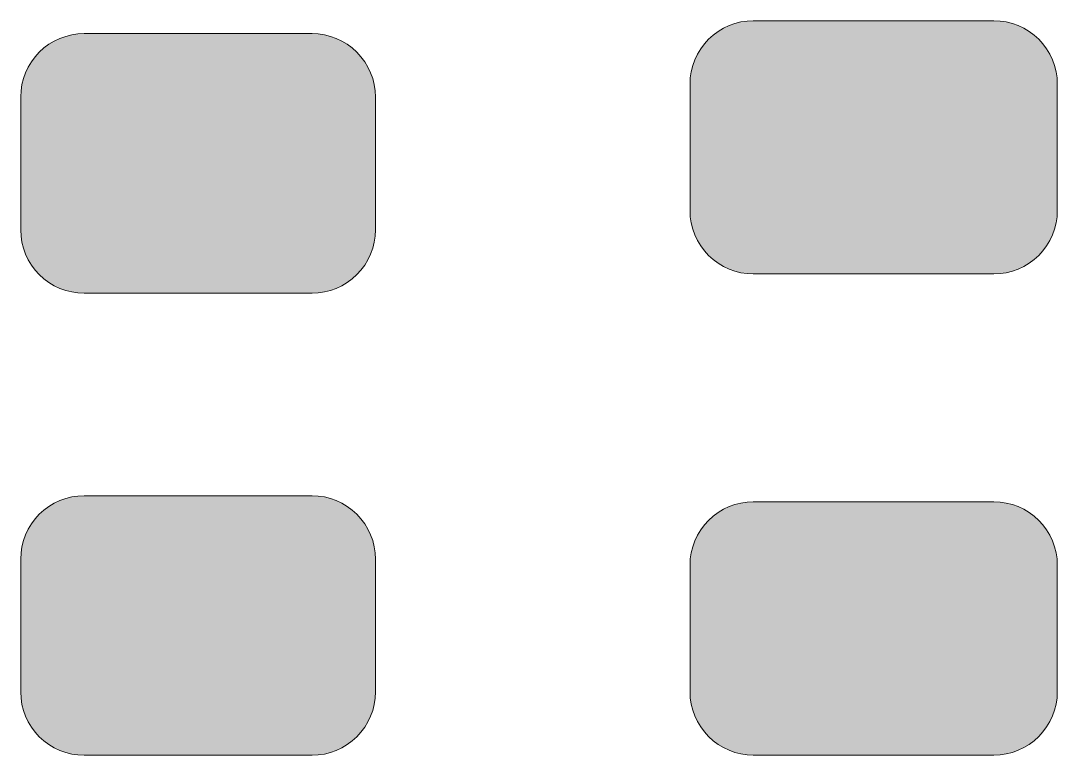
# Model space of a CAD drawing. Header units: millimetres. Extents: x -16.3 to 39.6, y -103.9 to -60.4.
# Drawn here: x -16.339 to -12.247, y -100.121 to -97.22 of the extents above; entities that cross this region are included whole.
import ezdxf

# ---------------------------------------------------------------- set-up
doc = ezdxf.new("R2010")
doc.units = ezdxf.units.MM
doc.header["$MEASUREMENT"] = 0
doc.layers.add('Camada 1', color=7, linetype='Continuous')

msp = doc.modelspace()

# ---------------------------------------------------------------- hatches: boundary and pattern name
at = {"layer": 'Camada 1', "true_color": 0x840000}
h = msp.add_hatch(color=16, dxfattribs=at)
edge = h.paths.add_edge_path()
edge.add_spline(control_points=[(-12.4722, -97.221), (-12.4722, -97.221), (-12.4481, -97.2245), (-12.4481, -97.2245), (-12.4481, -97.2245), (-12.4242, -97.2304), (-12.4242, -97.2304), (-12.4242, -97.2304), (-12.4011, -97.2388), (-12.4011, -97.2388), (-12.4011, -97.2388), (-12.379, -97.2492), (-12.379, -97.2492), (-12.379, -97.2492), (-12.3579, -97.2619), (-12.3579, -97.2619), (-12.3579, -97.2619), (-12.3383, -97.2763), (-12.3383, -97.2763), (-12.3383, -97.2763), (-12.32, -97.2929), (-12.32, -97.2929), (-12.32, -97.2929), (-12.3035, -97.3111), (-12.3035, -97.3111), (-12.3035, -97.3111), (-12.289, -97.3307), (-12.289, -97.3307), (-12.289, -97.3307), (-12.2763, -97.3518), (-12.2763, -97.3518), (-12.2763, -97.3518), (-12.2659, -97.3739), (-12.2659, -97.3739), (-12.2659, -97.3739), (-12.2576, -97.397), (-12.2576, -97.397), (-12.2576, -97.397), (-12.2517, -97.4209), (-12.2517, -97.4209), (-12.2517, -97.4209), (-12.2479, -97.4453), (-12.2479, -97.4453), (-12.2479, -97.4453), (-12.2469, -97.4696), (-12.2469, -97.4696), (-12.2469, -97.4696), (-12.2469, -97.9698), (-12.2469, -97.9698), (-12.2469, -97.9698), (-12.2479, -97.9942), (-12.2479, -97.9942), (-12.2479, -97.9942), (-12.2517, -98.0185), (-12.2517, -98.0185), (-12.2517, -98.0185), (-12.2576, -98.0422), (-12.2576, -98.0422), (-12.2576, -98.0422), (-12.2659, -98.0653), (-12.2659, -98.0653), (-12.2659, -98.0653), (-12.2763, -98.0876), (-12.2763, -98.0876), (-12.2763, -98.0876), (-12.289, -98.1085), (-12.289, -98.1085), (-12.289, -98.1085), (-12.3035, -98.1283), (-12.3035, -98.1283), (-12.3035, -98.1283), (-12.32, -98.1466), (-12.32, -98.1466), (-12.32, -98.1466), (-12.3383, -98.1628), (-12.3383, -98.1628), (-12.3383, -98.1628), (-12.3579, -98.1775), (-12.3579, -98.1775), (-12.3579, -98.1775), (-12.379, -98.1902), (-12.379, -98.1902), (-12.379, -98.1902), (-12.4011, -98.2007), (-12.4011, -98.2007), (-12.4011, -98.2007), (-12.4242, -98.2088), (-12.4242, -98.2088), (-12.4242, -98.2088), (-12.4481, -98.2149), (-12.4481, -98.2149), (-12.4481, -98.2149), (-12.4722, -98.2184), (-12.4722, -98.2184), (-12.4722, -98.2184), (-12.4968, -98.2197), (-12.4968, -98.2197), (-12.4968, -98.2197), (-13.4468, -98.2197), (-13.4468, -98.2197), (-13.4468, -98.2197), (-13.4714, -98.2184), (-13.4714, -98.2184), (-13.4714, -98.2184), (-13.4955, -98.2149), (-13.4955, -98.2149), (-13.4955, -98.2149), (-13.5194, -98.2088), (-13.5194, -98.2088), (-13.5194, -98.2088), (-13.5425, -98.2007), (-13.5425, -98.2007), (-13.5425, -98.2007), (-13.5646, -98.1902), (-13.5646, -98.1902), (-13.5646, -98.1902), (-13.5857, -98.1775), (-13.5857, -98.1775), (-13.5857, -98.1775), (-13.6053, -98.1628), (-13.6053, -98.1628), (-13.6053, -98.1628), (-13.6236, -98.1466), (-13.6236, -98.1466), (-13.6236, -98.1466), (-13.6401, -98.1283), (-13.6401, -98.1283), (-13.6401, -98.1283), (-13.6546, -98.1085), (-13.6546, -98.1085), (-13.6546, -98.1085), (-13.6673, -98.0876), (-13.6673, -98.0876), (-13.6673, -98.0876), (-13.6777, -98.0653), (-13.6777, -98.0653), (-13.6777, -98.0653), (-13.686, -98.0422), (-13.686, -98.0422), (-13.686, -98.0422), (-13.6919, -98.0185), (-13.6919, -98.0185), (-13.6919, -98.0185), (-13.6957, -97.9942), (-13.6957, -97.9942), (-13.6957, -97.9942), (-13.6967, -97.9698), (-13.6967, -97.9698), (-13.6967, -97.9698), (-13.6967, -97.4696), (-13.6967, -97.4696), (-13.6967, -97.4696), (-13.6957, -97.4453), (-13.6957, -97.4453), (-13.6957, -97.4453), (-13.6919, -97.4209), (-13.6919, -97.4209), (-13.6919, -97.4209), (-13.686, -97.397), (-13.686, -97.397), (-13.686, -97.397), (-13.6777, -97.3739), (-13.6777, -97.3739), (-13.6777, -97.3739), (-13.6673, -97.3518), (-13.6673, -97.3518), (-13.6673, -97.3518), (-13.6546, -97.3307), (-13.6546, -97.3307), (-13.6546, -97.3307), (-13.6401, -97.3111), (-13.6401, -97.3111), (-13.6401, -97.3111), (-13.6236, -97.2929), (-13.6236, -97.2929), (-13.6236, -97.2929), (-13.6053, -97.2763), (-13.6053, -97.2763), (-13.6053, -97.2763), (-13.5857, -97.2619), (-13.5857, -97.2619), (-13.5857, -97.2619), (-13.5646, -97.2492), (-13.5646, -97.2492), (-13.5646, -97.2492), (-13.5425, -97.2388), (-13.5425, -97.2388), (-13.5425, -97.2388), (-13.5194, -97.2304), (-13.5194, -97.2304), (-13.5194, -97.2304), (-13.4955, -97.2245), (-13.4955, -97.2245), (-13.4955, -97.2245), (-13.4714, -97.221), (-13.4714, -97.221), (-13.4714, -97.221), (-13.4468, -97.2197), (-13.4468, -97.2197), (-13.4468, -97.2197), (-12.4968, -97.2197), (-12.4968, -97.2197), (-12.4968, -97.2197), (-12.4722, -97.221), (-12.4722, -97.221)], knot_values=[0, 0, 0, 0, 0.014706, 0.014706, 0.014706, 0.029412, 0.029412, 0.029412, 0.044118, 0.044118, 0.044118, 0.058824, 0.058824, 0.058824, 0.073529, 0.073529, 0.073529, 0.088235, 0.088235, 0.088235, 0.102941, 0.102941, 0.102941, 0.117647, 0.117647, 0.117647, 0.132353, 0.132353, 0.132353, 0.147059, 0.147059, 0.147059, 0.161765, 0.161765, 0.161765, 0.176471, 0.176471, 0.176471, 0.191176, 0.191176, 0.191176, 0.205882, 0.205882, 0.205882, 0.220588, 0.220588, 0.220588, 0.235294, 0.235294, 0.235294, 0.25, 0.25, 0.25, 0.264706, 0.264706, 0.264706, 0.279412, 0.279412, 0.279412, 0.294118, 0.294118, 0.294118, 0.308824, 0.308824, 0.308824, 0.323529, 0.323529, 0.323529, 0.338235, 0.338235, 0.338235, 0.352941, 0.352941, 0.352941, 0.367647, 0.367647, 0.367647, 0.382353, 0.382353, 0.382353, 0.397059, 0.397059, 0.397059, 0.411765, 0.411765, 0.411765, 0.426471, 0.426471, 0.426471, 0.441176, 0.441176, 0.441176, 0.455882, 0.455882, 0.455882, 0.470588, 0.470588, 0.470588, 0.485294, 0.485294, 0.485294, 0.5, 0.5, 0.5, 0.514706, 0.514706, 0.514706, 0.529412, 0.529412, 0.529412, 0.544118, 0.544118, 0.544118, 0.558824, 0.558824, 0.558824, 0.573529, 0.573529, 0.573529, 0.588235, 0.588235, 0.588235, 0.602941, 0.602941, 0.602941, 0.617647, 0.617647, 0.617647, 0.632353, 0.632353, 0.632353, 0.647059, 0.647059, 0.647059, 0.661765, 0.661765, 0.661765, 0.676471, 0.676471, 0.676471, 0.691176, 0.691176, 0.691176, 0.705882, 0.705882, 0.705882, 0.720588, 0.720588, 0.720588, 0.735294, 0.735294, 0.735294, 0.75, 0.75, 0.75, 0.764706, 0.764706, 0.764706, 0.779412, 0.779412, 0.779412, 0.794118, 0.794118, 0.794118, 0.808824, 0.808824, 0.808824, 0.823529, 0.823529, 0.823529, 0.838235, 0.838235, 0.838235, 0.852941, 0.852941, 0.852941, 0.867647, 0.867647, 0.867647, 0.882353, 0.882353, 0.882353, 0.897059, 0.897059, 0.897059, 0.911765, 0.911765, 0.911765, 0.926471, 0.926471, 0.926471, 0.941176, 0.941176, 0.941176, 0.955882, 0.955882, 0.955882, 0.970588, 0.970588, 0.970588, 0.985294, 0.985294, 0.985294, 1, 1, 1, 1], degree=3, periodic=1)
h = msp.add_hatch(color=16, dxfattribs=at)
edge = h.paths.add_edge_path()
edge.add_spline(control_points=[(-15.1643, -97.272), (-15.1643, -97.272), (-15.1399, -97.2756), (-15.1399, -97.2756), (-15.1399, -97.2756), (-15.1163, -97.2814), (-15.1163, -97.2814), (-15.1163, -97.2814), (-15.0932, -97.2898), (-15.0932, -97.2898), (-15.0932, -97.2898), (-15.0709, -97.3002), (-15.0709, -97.3002), (-15.0709, -97.3002), (-15.05, -97.3129), (-15.05, -97.3129), (-15.05, -97.3129), (-15.0302, -97.3274), (-15.0302, -97.3274), (-15.0302, -97.3274), (-15.0119, -97.3439), (-15.0119, -97.3439), (-15.0119, -97.3439), (-14.9957, -97.3622), (-14.9957, -97.3622), (-14.9957, -97.3622), (-14.9809, -97.3818), (-14.9809, -97.3818), (-14.9809, -97.3818), (-14.9682, -97.4028), (-14.9682, -97.4028), (-14.9682, -97.4028), (-14.9578, -97.4249), (-14.9578, -97.4249), (-14.9578, -97.4249), (-14.9494, -97.4481), (-14.9494, -97.4481), (-14.9494, -97.4481), (-14.9436, -97.4719), (-14.9436, -97.4719), (-14.9436, -97.4719), (-14.94, -97.4963), (-14.94, -97.4963), (-14.94, -97.4963), (-14.9388, -97.5207), (-14.9388, -97.5207), (-14.9388, -97.5207), (-14.9388, -98.0457), (-14.9388, -98.0457), (-14.9388, -98.0457), (-14.94, -98.0701), (-14.94, -98.0701), (-14.94, -98.0701), (-14.9436, -98.0945), (-14.9436, -98.0945), (-14.9436, -98.0945), (-14.9494, -98.1184), (-14.9494, -98.1184), (-14.9494, -98.1184), (-14.9578, -98.1415), (-14.9578, -98.1415), (-14.9578, -98.1415), (-14.9682, -98.1636), (-14.9682, -98.1636), (-14.9682, -98.1636), (-14.9809, -98.1847), (-14.9809, -98.1847), (-14.9809, -98.1847), (-14.9957, -98.2042), (-14.9957, -98.2042), (-14.9957, -98.2042), (-15.0119, -98.2225), (-15.0119, -98.2225), (-15.0119, -98.2225), (-15.0302, -98.239), (-15.0302, -98.239), (-15.0302, -98.239), (-15.05, -98.2535), (-15.05, -98.2535), (-15.05, -98.2535), (-15.0709, -98.2662), (-15.0709, -98.2662), (-15.0709, -98.2662), (-15.0932, -98.2766), (-15.0932, -98.2766), (-15.0932, -98.2766), (-15.1163, -98.285), (-15.1163, -98.285), (-15.1163, -98.285), (-15.1399, -98.2908), (-15.1399, -98.2908), (-15.1399, -98.2908), (-15.1643, -98.2944), (-15.1643, -98.2944), (-15.1643, -98.2944), (-15.1887, -98.2957), (-15.1887, -98.2957), (-15.1887, -98.2957), (-16.0889, -98.2957), (-16.0889, -98.2957), (-16.0889, -98.2957), (-16.1133, -98.2944), (-16.1133, -98.2944), (-16.1133, -98.2944), (-16.1377, -98.2908), (-16.1377, -98.2908), (-16.1377, -98.2908), (-16.1613, -98.285), (-16.1613, -98.285), (-16.1613, -98.285), (-16.1844, -98.2766), (-16.1844, -98.2766), (-16.1844, -98.2766), (-16.2067, -98.2662), (-16.2067, -98.2662), (-16.2067, -98.2662), (-16.2276, -98.2535), (-16.2276, -98.2535), (-16.2276, -98.2535), (-16.2474, -98.239), (-16.2474, -98.239), (-16.2474, -98.239), (-16.2657, -98.2225), (-16.2657, -98.2225), (-16.2657, -98.2225), (-16.2819, -98.2042), (-16.2819, -98.2042), (-16.2819, -98.2042), (-16.2967, -98.1847), (-16.2967, -98.1847), (-16.2967, -98.1847), (-16.3094, -98.1636), (-16.3094, -98.1636), (-16.3094, -98.1636), (-16.3198, -98.1415), (-16.3198, -98.1415), (-16.3198, -98.1415), (-16.3282, -98.1184), (-16.3282, -98.1184), (-16.3282, -98.1184), (-16.334, -98.0945), (-16.334, -98.0945), (-16.334, -98.0945), (-16.3376, -98.0701), (-16.3376, -98.0701), (-16.3376, -98.0701), (-16.3388, -98.0457), (-16.3388, -98.0457), (-16.3388, -98.0457), (-16.3388, -97.5207), (-16.3388, -97.5207), (-16.3388, -97.5207), (-16.3376, -97.4963), (-16.3376, -97.4963), (-16.3376, -97.4963), (-16.334, -97.4719), (-16.334, -97.4719), (-16.334, -97.4719), (-16.3282, -97.4481), (-16.3282, -97.4481), (-16.3282, -97.4481), (-16.3198, -97.4249), (-16.3198, -97.4249), (-16.3198, -97.4249), (-16.3094, -97.4028), (-16.3094, -97.4028), (-16.3094, -97.4028), (-16.2967, -97.3818), (-16.2967, -97.3818), (-16.2967, -97.3818), (-16.2819, -97.3622), (-16.2819, -97.3622), (-16.2819, -97.3622), (-16.2657, -97.3439), (-16.2657, -97.3439), (-16.2657, -97.3439), (-16.2474, -97.3274), (-16.2474, -97.3274), (-16.2474, -97.3274), (-16.2276, -97.3129), (-16.2276, -97.3129), (-16.2276, -97.3129), (-16.2067, -97.3002), (-16.2067, -97.3002), (-16.2067, -97.3002), (-16.1844, -97.2898), (-16.1844, -97.2898), (-16.1844, -97.2898), (-16.1613, -97.2814), (-16.1613, -97.2814), (-16.1613, -97.2814), (-16.1377, -97.2756), (-16.1377, -97.2756), (-16.1377, -97.2756), (-16.1133, -97.272), (-16.1133, -97.272), (-16.1133, -97.272), (-16.0889, -97.2708), (-16.0889, -97.2708), (-16.0889, -97.2708), (-15.1887, -97.2708), (-15.1887, -97.2708), (-15.1887, -97.2708), (-15.1643, -97.272), (-15.1643, -97.272)], knot_values=[0, 0, 0, 0, 0.014706, 0.014706, 0.014706, 0.029412, 0.029412, 0.029412, 0.044118, 0.044118, 0.044118, 0.058824, 0.058824, 0.058824, 0.073529, 0.073529, 0.073529, 0.088235, 0.088235, 0.088235, 0.102941, 0.102941, 0.102941, 0.117647, 0.117647, 0.117647, 0.132353, 0.132353, 0.132353, 0.147059, 0.147059, 0.147059, 0.161765, 0.161765, 0.161765, 0.176471, 0.176471, 0.176471, 0.191176, 0.191176, 0.191176, 0.205882, 0.205882, 0.205882, 0.220588, 0.220588, 0.220588, 0.235294, 0.235294, 0.235294, 0.25, 0.25, 0.25, 0.264706, 0.264706, 0.264706, 0.279412, 0.279412, 0.279412, 0.294118, 0.294118, 0.294118, 0.308824, 0.308824, 0.308824, 0.323529, 0.323529, 0.323529, 0.338235, 0.338235, 0.338235, 0.352941, 0.352941, 0.352941, 0.367647, 0.367647, 0.367647, 0.382353, 0.382353, 0.382353, 0.397059, 0.397059, 0.397059, 0.411765, 0.411765, 0.411765, 0.426471, 0.426471, 0.426471, 0.441176, 0.441176, 0.441176, 0.455882, 0.455882, 0.455882, 0.470588, 0.470588, 0.470588, 0.485294, 0.485294, 0.485294, 0.5, 0.5, 0.5, 0.514706, 0.514706, 0.514706, 0.529412, 0.529412, 0.529412, 0.544118, 0.544118, 0.544118, 0.558824, 0.558824, 0.558824, 0.573529, 0.573529, 0.573529, 0.588235, 0.588235, 0.588235, 0.602941, 0.602941, 0.602941, 0.617647, 0.617647, 0.617647, 0.632353, 0.632353, 0.632353, 0.647059, 0.647059, 0.647059, 0.661765, 0.661765, 0.661765, 0.676471, 0.676471, 0.676471, 0.691176, 0.691176, 0.691176, 0.705882, 0.705882, 0.705882, 0.720588, 0.720588, 0.720588, 0.735294, 0.735294, 0.735294, 0.75, 0.75, 0.75, 0.764706, 0.764706, 0.764706, 0.779412, 0.779412, 0.779412, 0.794118, 0.794118, 0.794118, 0.808824, 0.808824, 0.808824, 0.823529, 0.823529, 0.823529, 0.838235, 0.838235, 0.838235, 0.852941, 0.852941, 0.852941, 0.867647, 0.867647, 0.867647, 0.882353, 0.882353, 0.882353, 0.897059, 0.897059, 0.897059, 0.911765, 0.911765, 0.911765, 0.926471, 0.926471, 0.926471, 0.941176, 0.941176, 0.941176, 0.955882, 0.955882, 0.955882, 0.970588, 0.970588, 0.970588, 0.985294, 0.985294, 0.985294, 1, 1, 1, 1], degree=3, periodic=1)
h = msp.add_hatch(color=16, dxfattribs=at)
edge = h.paths.add_edge_path()
edge.add_spline(control_points=[(-15.1643, -99.0969), (-15.1643, -99.0969), (-15.1399, -99.1005), (-15.1399, -99.1005), (-15.1399, -99.1005), (-15.1163, -99.1063), (-15.1163, -99.1063), (-15.1163, -99.1063), (-15.0932, -99.1147), (-15.0932, -99.1147), (-15.0932, -99.1147), (-15.0709, -99.1251), (-15.0709, -99.1251), (-15.0709, -99.1251), (-15.05, -99.1378), (-15.05, -99.1378), (-15.05, -99.1378), (-15.0302, -99.1523), (-15.0302, -99.1523), (-15.0302, -99.1523), (-15.0119, -99.1688), (-15.0119, -99.1688), (-15.0119, -99.1688), (-14.9957, -99.1871), (-14.9957, -99.1871), (-14.9957, -99.1871), (-14.9809, -99.2066), (-14.9809, -99.2066), (-14.9809, -99.2066), (-14.9682, -99.2277), (-14.9682, -99.2277), (-14.9682, -99.2277), (-14.9578, -99.2498), (-14.9578, -99.2498), (-14.9578, -99.2498), (-14.9494, -99.2729), (-14.9494, -99.2729), (-14.9494, -99.2729), (-14.9436, -99.2968), (-14.9436, -99.2968), (-14.9436, -99.2968), (-14.94, -99.3212), (-14.94, -99.3212), (-14.94, -99.3212), (-14.9388, -99.3456), (-14.9388, -99.3456), (-14.9388, -99.3456), (-14.9388, -99.8706), (-14.9388, -99.8706), (-14.9388, -99.8706), (-14.94, -99.895), (-14.94, -99.895), (-14.94, -99.895), (-14.9436, -99.9194), (-14.9436, -99.9194), (-14.9436, -99.9194), (-14.9494, -99.9432), (-14.9494, -99.9432), (-14.9494, -99.9432), (-14.9578, -99.9664), (-14.9578, -99.9664), (-14.9578, -99.9664), (-14.9682, -99.9885), (-14.9682, -99.9885), (-14.9682, -99.9885), (-14.9809, -100.0095), (-14.9809, -100.0095), (-14.9809, -100.0095), (-14.9957, -100.0291), (-14.9957, -100.0291), (-14.9957, -100.0291), (-15.0119, -100.0474), (-15.0119, -100.0474), (-15.0119, -100.0474), (-15.0302, -100.0639), (-15.0302, -100.0639), (-15.0302, -100.0639), (-15.05, -100.0784), (-15.05, -100.0784), (-15.05, -100.0784), (-15.0709, -100.0911), (-15.0709, -100.0911), (-15.0709, -100.0911), (-15.0932, -100.1015), (-15.0932, -100.1015), (-15.0932, -100.1015), (-15.1163, -100.1099), (-15.1163, -100.1099), (-15.1163, -100.1099), (-15.1399, -100.1157), (-15.1399, -100.1157), (-15.1399, -100.1157), (-15.1643, -100.1193), (-15.1643, -100.1193), (-15.1643, -100.1193), (-15.1887, -100.1205), (-15.1887, -100.1205), (-15.1887, -100.1205), (-16.0889, -100.1205), (-16.0889, -100.1205), (-16.0889, -100.1205), (-16.1133, -100.1193), (-16.1133, -100.1193), (-16.1133, -100.1193), (-16.1377, -100.1157), (-16.1377, -100.1157), (-16.1377, -100.1157), (-16.1613, -100.1099), (-16.1613, -100.1099), (-16.1613, -100.1099), (-16.1844, -100.1015), (-16.1844, -100.1015), (-16.1844, -100.1015), (-16.2067, -100.0911), (-16.2067, -100.0911), (-16.2067, -100.0911), (-16.2276, -100.0784), (-16.2276, -100.0784), (-16.2276, -100.0784), (-16.2474, -100.0639), (-16.2474, -100.0639), (-16.2474, -100.0639), (-16.2657, -100.0474), (-16.2657, -100.0474), (-16.2657, -100.0474), (-16.2819, -100.0291), (-16.2819, -100.0291), (-16.2819, -100.0291), (-16.2967, -100.0095), (-16.2967, -100.0095), (-16.2967, -100.0095), (-16.3094, -99.9885), (-16.3094, -99.9885), (-16.3094, -99.9885), (-16.3198, -99.9664), (-16.3198, -99.9664), (-16.3198, -99.9664), (-16.3282, -99.9432), (-16.3282, -99.9432), (-16.3282, -99.9432), (-16.334, -99.9194), (-16.334, -99.9194), (-16.334, -99.9194), (-16.3376, -99.895), (-16.3376, -99.895), (-16.3376, -99.895), (-16.3388, -99.8706), (-16.3388, -99.8706), (-16.3388, -99.8706), (-16.3388, -99.3456), (-16.3388, -99.3456), (-16.3388, -99.3456), (-16.3376, -99.3212), (-16.3376, -99.3212), (-16.3376, -99.3212), (-16.334, -99.2968), (-16.334, -99.2968), (-16.334, -99.2968), (-16.3282, -99.2729), (-16.3282, -99.2729), (-16.3282, -99.2729), (-16.3198, -99.2498), (-16.3198, -99.2498), (-16.3198, -99.2498), (-16.3094, -99.2277), (-16.3094, -99.2277), (-16.3094, -99.2277), (-16.2967, -99.2066), (-16.2967, -99.2066), (-16.2967, -99.2066), (-16.2819, -99.1871), (-16.2819, -99.1871), (-16.2819, -99.1871), (-16.2657, -99.1688), (-16.2657, -99.1688), (-16.2657, -99.1688), (-16.2474, -99.1523), (-16.2474, -99.1523), (-16.2474, -99.1523), (-16.2276, -99.1378), (-16.2276, -99.1378), (-16.2276, -99.1378), (-16.2067, -99.1251), (-16.2067, -99.1251), (-16.2067, -99.1251), (-16.1844, -99.1147), (-16.1844, -99.1147), (-16.1844, -99.1147), (-16.1613, -99.1063), (-16.1613, -99.1063), (-16.1613, -99.1063), (-16.1377, -99.1005), (-16.1377, -99.1005), (-16.1377, -99.1005), (-16.1133, -99.0969), (-16.1133, -99.0969), (-16.1133, -99.0969), (-16.0889, -99.0957), (-16.0889, -99.0957), (-16.0889, -99.0957), (-15.1887, -99.0957), (-15.1887, -99.0957), (-15.1887, -99.0957), (-15.1643, -99.0969), (-15.1643, -99.0969)], knot_values=[0, 0, 0, 0, 0.014706, 0.014706, 0.014706, 0.029412, 0.029412, 0.029412, 0.044118, 0.044118, 0.044118, 0.058824, 0.058824, 0.058824, 0.073529, 0.073529, 0.073529, 0.088235, 0.088235, 0.088235, 0.102941, 0.102941, 0.102941, 0.117647, 0.117647, 0.117647, 0.132353, 0.132353, 0.132353, 0.147059, 0.147059, 0.147059, 0.161765, 0.161765, 0.161765, 0.176471, 0.176471, 0.176471, 0.191176, 0.191176, 0.191176, 0.205882, 0.205882, 0.205882, 0.220588, 0.220588, 0.220588, 0.235294, 0.235294, 0.235294, 0.25, 0.25, 0.25, 0.264706, 0.264706, 0.264706, 0.279412, 0.279412, 0.279412, 0.294118, 0.294118, 0.294118, 0.308824, 0.308824, 0.308824, 0.323529, 0.323529, 0.323529, 0.338235, 0.338235, 0.338235, 0.352941, 0.352941, 0.352941, 0.367647, 0.367647, 0.367647, 0.382353, 0.382353, 0.382353, 0.397059, 0.397059, 0.397059, 0.411765, 0.411765, 0.411765, 0.426471, 0.426471, 0.426471, 0.441176, 0.441176, 0.441176, 0.455882, 0.455882, 0.455882, 0.470588, 0.470588, 0.470588, 0.485294, 0.485294, 0.485294, 0.5, 0.5, 0.5, 0.514706, 0.514706, 0.514706, 0.529412, 0.529412, 0.529412, 0.544118, 0.544118, 0.544118, 0.558824, 0.558824, 0.558824, 0.573529, 0.573529, 0.573529, 0.588235, 0.588235, 0.588235, 0.602941, 0.602941, 0.602941, 0.617647, 0.617647, 0.617647, 0.632353, 0.632353, 0.632353, 0.647059, 0.647059, 0.647059, 0.661765, 0.661765, 0.661765, 0.676471, 0.676471, 0.676471, 0.691176, 0.691176, 0.691176, 0.705882, 0.705882, 0.705882, 0.720588, 0.720588, 0.720588, 0.735294, 0.735294, 0.735294, 0.75, 0.75, 0.75, 0.764706, 0.764706, 0.764706, 0.779412, 0.779412, 0.779412, 0.794118, 0.794118, 0.794118, 0.808824, 0.808824, 0.808824, 0.823529, 0.823529, 0.823529, 0.838235, 0.838235, 0.838235, 0.852941, 0.852941, 0.852941, 0.867647, 0.867647, 0.867647, 0.882353, 0.882353, 0.882353, 0.897059, 0.897059, 0.897059, 0.911765, 0.911765, 0.911765, 0.926471, 0.926471, 0.926471, 0.941176, 0.941176, 0.941176, 0.955882, 0.955882, 0.955882, 0.970588, 0.970588, 0.970588, 0.985294, 0.985294, 0.985294, 1, 1, 1, 1], degree=3, periodic=1)
h = msp.add_hatch(color=16, dxfattribs=at)
edge = h.paths.add_edge_path()
edge.add_spline(control_points=[(-12.4722, -99.1208), (-12.4722, -99.1208), (-12.4481, -99.1244), (-12.4481, -99.1244), (-12.4481, -99.1244), (-12.4242, -99.1304), (-12.4242, -99.1304), (-12.4242, -99.1304), (-12.4011, -99.1386), (-12.4011, -99.1386), (-12.4011, -99.1386), (-12.379, -99.149), (-12.379, -99.149), (-12.379, -99.149), (-12.3579, -99.1617), (-12.3579, -99.1617), (-12.3579, -99.1617), (-12.3383, -99.1764), (-12.3383, -99.1764), (-12.3383, -99.1764), (-12.32, -99.1927), (-12.32, -99.1927), (-12.32, -99.1927), (-12.3035, -99.211), (-12.3035, -99.211), (-12.3035, -99.211), (-12.289, -99.2308), (-12.289, -99.2308), (-12.289, -99.2308), (-12.2763, -99.2516), (-12.2763, -99.2516), (-12.2763, -99.2516), (-12.2659, -99.274), (-12.2659, -99.274), (-12.2659, -99.274), (-12.2576, -99.2971), (-12.2576, -99.2971), (-12.2576, -99.2971), (-12.2517, -99.3207), (-12.2517, -99.3207), (-12.2517, -99.3207), (-12.2479, -99.3451), (-12.2479, -99.3451), (-12.2479, -99.3451), (-12.2469, -99.3695), (-12.2469, -99.3695), (-12.2469, -99.3695), (-12.2469, -99.8696), (-12.2469, -99.8696), (-12.2469, -99.8696), (-12.2479, -99.894), (-12.2479, -99.894), (-12.2479, -99.894), (-12.2517, -99.9184), (-12.2517, -99.9184), (-12.2517, -99.9184), (-12.2576, -99.9422), (-12.2576, -99.9422), (-12.2576, -99.9422), (-12.2659, -99.9653), (-12.2659, -99.9653), (-12.2659, -99.9653), (-12.2763, -99.9874), (-12.2763, -99.9874), (-12.2763, -99.9874), (-12.289, -100.0085), (-12.289, -100.0085), (-12.289, -100.0085), (-12.3035, -100.0281), (-12.3035, -100.0281), (-12.3035, -100.0281), (-12.32, -100.0464), (-12.32, -100.0464), (-12.32, -100.0464), (-12.3383, -100.0629), (-12.3383, -100.0629), (-12.3383, -100.0629), (-12.3579, -100.0774), (-12.3579, -100.0774), (-12.3579, -100.0774), (-12.379, -100.0901), (-12.379, -100.0901), (-12.379, -100.0901), (-12.4011, -100.1005), (-12.4011, -100.1005), (-12.4011, -100.1005), (-12.4242, -100.1089), (-12.4242, -100.1089), (-12.4242, -100.1089), (-12.4481, -100.1147), (-12.4481, -100.1147), (-12.4481, -100.1147), (-12.4722, -100.1183), (-12.4722, -100.1183), (-12.4722, -100.1183), (-12.4968, -100.1195), (-12.4968, -100.1195), (-12.4968, -100.1195), (-13.4468, -100.1195), (-13.4468, -100.1195), (-13.4468, -100.1195), (-13.4714, -100.1183), (-13.4714, -100.1183), (-13.4714, -100.1183), (-13.4955, -100.1147), (-13.4955, -100.1147), (-13.4955, -100.1147), (-13.5194, -100.1089), (-13.5194, -100.1089), (-13.5194, -100.1089), (-13.5425, -100.1005), (-13.5425, -100.1005), (-13.5425, -100.1005), (-13.5646, -100.0901), (-13.5646, -100.0901), (-13.5646, -100.0901), (-13.5857, -100.0774), (-13.5857, -100.0774), (-13.5857, -100.0774), (-13.6053, -100.0629), (-13.6053, -100.0629), (-13.6053, -100.0629), (-13.6236, -100.0464), (-13.6236, -100.0464), (-13.6236, -100.0464), (-13.6401, -100.0281), (-13.6401, -100.0281), (-13.6401, -100.0281), (-13.6546, -100.0085), (-13.6546, -100.0085), (-13.6546, -100.0085), (-13.6673, -99.9874), (-13.6673, -99.9874), (-13.6673, -99.9874), (-13.6777, -99.9653), (-13.6777, -99.9653), (-13.6777, -99.9653), (-13.686, -99.9422), (-13.686, -99.9422), (-13.686, -99.9422), (-13.6919, -99.9184), (-13.6919, -99.9184), (-13.6919, -99.9184), (-13.6957, -99.894), (-13.6957, -99.894), (-13.6957, -99.894), (-13.6967, -99.8696), (-13.6967, -99.8696), (-13.6967, -99.8696), (-13.6967, -99.3695), (-13.6967, -99.3695), (-13.6967, -99.3695), (-13.6957, -99.3451), (-13.6957, -99.3451), (-13.6957, -99.3451), (-13.6919, -99.3207), (-13.6919, -99.3207), (-13.6919, -99.3207), (-13.686, -99.2971), (-13.686, -99.2971), (-13.686, -99.2971), (-13.6777, -99.274), (-13.6777, -99.274), (-13.6777, -99.274), (-13.6673, -99.2516), (-13.6673, -99.2516), (-13.6673, -99.2516), (-13.6546, -99.2308), (-13.6546, -99.2308), (-13.6546, -99.2308), (-13.6401, -99.211), (-13.6401, -99.211), (-13.6401, -99.211), (-13.6236, -99.1927), (-13.6236, -99.1927), (-13.6236, -99.1927), (-13.6053, -99.1764), (-13.6053, -99.1764), (-13.6053, -99.1764), (-13.5857, -99.1617), (-13.5857, -99.1617), (-13.5857, -99.1617), (-13.5646, -99.149), (-13.5646, -99.149), (-13.5646, -99.149), (-13.5425, -99.1386), (-13.5425, -99.1386), (-13.5425, -99.1386), (-13.5194, -99.1304), (-13.5194, -99.1304), (-13.5194, -99.1304), (-13.4955, -99.1244), (-13.4955, -99.1244), (-13.4955, -99.1244), (-13.4714, -99.1208), (-13.4714, -99.1208), (-13.4714, -99.1208), (-13.4468, -99.1195), (-13.4468, -99.1195), (-13.4468, -99.1195), (-12.4968, -99.1195), (-12.4968, -99.1195), (-12.4968, -99.1195), (-12.4722, -99.1208), (-12.4722, -99.1208)], knot_values=[0, 0, 0, 0, 0.014706, 0.014706, 0.014706, 0.029412, 0.029412, 0.029412, 0.044118, 0.044118, 0.044118, 0.058824, 0.058824, 0.058824, 0.073529, 0.073529, 0.073529, 0.088235, 0.088235, 0.088235, 0.102941, 0.102941, 0.102941, 0.117647, 0.117647, 0.117647, 0.132353, 0.132353, 0.132353, 0.147059, 0.147059, 0.147059, 0.161765, 0.161765, 0.161765, 0.176471, 0.176471, 0.176471, 0.191176, 0.191176, 0.191176, 0.205882, 0.205882, 0.205882, 0.220588, 0.220588, 0.220588, 0.235294, 0.235294, 0.235294, 0.25, 0.25, 0.25, 0.264706, 0.264706, 0.264706, 0.279412, 0.279412, 0.279412, 0.294118, 0.294118, 0.294118, 0.308824, 0.308824, 0.308824, 0.323529, 0.323529, 0.323529, 0.338235, 0.338235, 0.338235, 0.352941, 0.352941, 0.352941, 0.367647, 0.367647, 0.367647, 0.382353, 0.382353, 0.382353, 0.397059, 0.397059, 0.397059, 0.411765, 0.411765, 0.411765, 0.426471, 0.426471, 0.426471, 0.441176, 0.441176, 0.441176, 0.455882, 0.455882, 0.455882, 0.470588, 0.470588, 0.470588, 0.485294, 0.485294, 0.485294, 0.5, 0.5, 0.5, 0.514706, 0.514706, 0.514706, 0.529412, 0.529412, 0.529412, 0.544118, 0.544118, 0.544118, 0.558824, 0.558824, 0.558824, 0.573529, 0.573529, 0.573529, 0.588235, 0.588235, 0.588235, 0.602941, 0.602941, 0.602941, 0.617647, 0.617647, 0.617647, 0.632353, 0.632353, 0.632353, 0.647059, 0.647059, 0.647059, 0.661765, 0.661765, 0.661765, 0.676471, 0.676471, 0.676471, 0.691176, 0.691176, 0.691176, 0.705882, 0.705882, 0.705882, 0.720588, 0.720588, 0.720588, 0.735294, 0.735294, 0.735294, 0.75, 0.75, 0.75, 0.764706, 0.764706, 0.764706, 0.779412, 0.779412, 0.779412, 0.794118, 0.794118, 0.794118, 0.808824, 0.808824, 0.808824, 0.823529, 0.823529, 0.823529, 0.838235, 0.838235, 0.838235, 0.852941, 0.852941, 0.852941, 0.867647, 0.867647, 0.867647, 0.882353, 0.882353, 0.882353, 0.897059, 0.897059, 0.897059, 0.911765, 0.911765, 0.911765, 0.926471, 0.926471, 0.926471, 0.941176, 0.941176, 0.941176, 0.955882, 0.955882, 0.955882, 0.970588, 0.970588, 0.970588, 0.985294, 0.985294, 0.985294, 1, 1, 1, 1], degree=3, periodic=1)

# ---------------------------------------------------------------- linework, layer by layer
at = {"layer": 'Camada 1', "color": 16, "lineweight": 0}
for points in [[(-12.4722, -97.221), (-12.4722, -97.221), (-12.4481, -97.2245), (-12.4481, -97.2245), (-12.4481, -97.2245), (-12.4242, -97.2304), (-12.4242, -97.2304), (-12.4242, -97.2304), (-12.4011, -97.2388), (-12.4011, -97.2388), (-12.4011, -97.2388), (-12.379, -97.2492), (-12.379, -97.2492), (-12.379, -97.2492), (-12.3579, -97.2619), (-12.3579, -97.2619), (-12.3579, -97.2619), (-12.3383, -97.2763), (-12.3383, -97.2763), (-12.3383, -97.2763), (-12.32, -97.2929), (-12.32, -97.2929), (-12.32, -97.2929), (-12.3035, -97.3111), (-12.3035, -97.3111), (-12.3035, -97.3111), (-12.289, -97.3307), (-12.289, -97.3307), (-12.289, -97.3307), (-12.2763, -97.3518), (-12.2763, -97.3518), (-12.2763, -97.3518), (-12.2659, -97.3739), (-12.2659, -97.3739), (-12.2659, -97.3739), (-12.2576, -97.397), (-12.2576, -97.397), (-12.2576, -97.397), (-12.2517, -97.4209), (-12.2517, -97.4209), (-12.2517, -97.4209), (-12.2479, -97.4453), (-12.2479, -97.4453), (-12.2479, -97.4453), (-12.2469, -97.4696), (-12.2469, -97.4696), (-12.2469, -97.4696), (-12.2469, -97.9698), (-12.2469, -97.9698), (-12.2469, -97.9698), (-12.2479, -97.9942), (-12.2479, -97.9942), (-12.2479, -97.9942), (-12.2517, -98.0185), (-12.2517, -98.0185), (-12.2517, -98.0185), (-12.2576, -98.0422), (-12.2576, -98.0422), (-12.2576, -98.0422), (-12.2659, -98.0653), (-12.2659, -98.0653), (-12.2659, -98.0653), (-12.2763, -98.0876), (-12.2763, -98.0876), (-12.2763, -98.0876), (-12.289, -98.1085), (-12.289, -98.1085), (-12.289, -98.1085), (-12.3035, -98.1283), (-12.3035, -98.1283), (-12.3035, -98.1283), (-12.32, -98.1466), (-12.32, -98.1466), (-12.32, -98.1466), (-12.3383, -98.1628), (-12.3383, -98.1628), (-12.3383, -98.1628), (-12.3579, -98.1775), (-12.3579, -98.1775), (-12.3579, -98.1775), (-12.379, -98.1902), (-12.379, -98.1902), (-12.379, -98.1902), (-12.4011, -98.2007), (-12.4011, -98.2007), (-12.4011, -98.2007), (-12.4242, -98.2088), (-12.4242, -98.2088), (-12.4242, -98.2088), (-12.4481, -98.2149), (-12.4481, -98.2149), (-12.4481, -98.2149), (-12.4722, -98.2184), (-12.4722, -98.2184), (-12.4722, -98.2184), (-12.4968, -98.2197), (-12.4968, -98.2197), (-12.4968, -98.2197), (-13.4468, -98.2197), (-13.4468, -98.2197), (-13.4468, -98.2197), (-13.4714, -98.2184), (-13.4714, -98.2184), (-13.4714, -98.2184), (-13.4955, -98.2149), (-13.4955, -98.2149), (-13.4955, -98.2149), (-13.5194, -98.2088), (-13.5194, -98.2088), (-13.5194, -98.2088), (-13.5425, -98.2007), (-13.5425, -98.2007), (-13.5425, -98.2007), (-13.5646, -98.1902), (-13.5646, -98.1902), (-13.5646, -98.1902), (-13.5857, -98.1775), (-13.5857, -98.1775), (-13.5857, -98.1775), (-13.6053, -98.1628), (-13.6053, -98.1628), (-13.6053, -98.1628), (-13.6236, -98.1466), (-13.6236, -98.1466), (-13.6236, -98.1466), (-13.6401, -98.1283), (-13.6401, -98.1283), (-13.6401, -98.1283), (-13.6546, -98.1085), (-13.6546, -98.1085), (-13.6546, -98.1085), (-13.6673, -98.0876), (-13.6673, -98.0876), (-13.6673, -98.0876), (-13.6777, -98.0653), (-13.6777, -98.0653), (-13.6777, -98.0653), (-13.686, -98.0422), (-13.686, -98.0422), (-13.686, -98.0422), (-13.6919, -98.0185), (-13.6919, -98.0185), (-13.6919, -98.0185), (-13.6957, -97.9942), (-13.6957, -97.9942), (-13.6957, -97.9942), (-13.6967, -97.9698), (-13.6967, -97.9698), (-13.6967, -97.9698), (-13.6967, -97.4696), (-13.6967, -97.4696), (-13.6967, -97.4696), (-13.6957, -97.4453), (-13.6957, -97.4453), (-13.6957, -97.4453), (-13.6919, -97.4209), (-13.6919, -97.4209), (-13.6919, -97.4209), (-13.686, -97.397), (-13.686, -97.397), (-13.686, -97.397), (-13.6777, -97.3739), (-13.6777, -97.3739), (-13.6777, -97.3739), (-13.6673, -97.3518), (-13.6673, -97.3518), (-13.6673, -97.3518), (-13.6546, -97.3307), (-13.6546, -97.3307), (-13.6546, -97.3307), (-13.6401, -97.3111), (-13.6401, -97.3111), (-13.6401, -97.3111), (-13.6236, -97.2929), (-13.6236, -97.2929), (-13.6236, -97.2929), (-13.6053, -97.2763), (-13.6053, -97.2763), (-13.6053, -97.2763), (-13.5857, -97.2619), (-13.5857, -97.2619), (-13.5857, -97.2619), (-13.5646, -97.2492), (-13.5646, -97.2492), (-13.5646, -97.2492), (-13.5425, -97.2388), (-13.5425, -97.2388), (-13.5425, -97.2388), (-13.5194, -97.2304), (-13.5194, -97.2304), (-13.5194, -97.2304), (-13.4955, -97.2245), (-13.4955, -97.2245), (-13.4955, -97.2245), (-13.4714, -97.221), (-13.4714, -97.221), (-13.4714, -97.221), (-13.4468, -97.2197), (-13.4468, -97.2197), (-13.4468, -97.2197), (-12.4968, -97.2197), (-12.4968, -97.2197), (-12.4968, -97.2197), (-12.4722, -97.221), (-12.4722, -97.221)], [(-15.1643, -97.272), (-15.1643, -97.272), (-15.1399, -97.2756), (-15.1399, -97.2756), (-15.1399, -97.2756), (-15.1163, -97.2814), (-15.1163, -97.2814), (-15.1163, -97.2814), (-15.0932, -97.2898), (-15.0932, -97.2898), (-15.0932, -97.2898), (-15.0709, -97.3002), (-15.0709, -97.3002), (-15.0709, -97.3002), (-15.05, -97.3129), (-15.05, -97.3129), (-15.05, -97.3129), (-15.0302, -97.3274), (-15.0302, -97.3274), (-15.0302, -97.3274), (-15.0119, -97.3439), (-15.0119, -97.3439), (-15.0119, -97.3439), (-14.9957, -97.3622), (-14.9957, -97.3622), (-14.9957, -97.3622), (-14.9809, -97.3818), (-14.9809, -97.3818), (-14.9809, -97.3818), (-14.9682, -97.4028), (-14.9682, -97.4028), (-14.9682, -97.4028), (-14.9578, -97.4249), (-14.9578, -97.4249), (-14.9578, -97.4249), (-14.9494, -97.4481), (-14.9494, -97.4481), (-14.9494, -97.4481), (-14.9436, -97.4719), (-14.9436, -97.4719), (-14.9436, -97.4719), (-14.94, -97.4963), (-14.94, -97.4963), (-14.94, -97.4963), (-14.9388, -97.5207), (-14.9388, -97.5207), (-14.9388, -97.5207), (-14.9388, -98.0457), (-14.9388, -98.0457), (-14.9388, -98.0457), (-14.94, -98.0701), (-14.94, -98.0701), (-14.94, -98.0701), (-14.9436, -98.0945), (-14.9436, -98.0945), (-14.9436, -98.0945), (-14.9494, -98.1184), (-14.9494, -98.1184), (-14.9494, -98.1184), (-14.9578, -98.1415), (-14.9578, -98.1415), (-14.9578, -98.1415), (-14.9682, -98.1636), (-14.9682, -98.1636), (-14.9682, -98.1636), (-14.9809, -98.1847), (-14.9809, -98.1847), (-14.9809, -98.1847), (-14.9957, -98.2042), (-14.9957, -98.2042), (-14.9957, -98.2042), (-15.0119, -98.2225), (-15.0119, -98.2225), (-15.0119, -98.2225), (-15.0302, -98.239), (-15.0302, -98.239), (-15.0302, -98.239), (-15.05, -98.2535), (-15.05, -98.2535), (-15.05, -98.2535), (-15.0709, -98.2662), (-15.0709, -98.2662), (-15.0709, -98.2662), (-15.0932, -98.2766), (-15.0932, -98.2766), (-15.0932, -98.2766), (-15.1163, -98.285), (-15.1163, -98.285), (-15.1163, -98.285), (-15.1399, -98.2908), (-15.1399, -98.2908), (-15.1399, -98.2908), (-15.1643, -98.2944), (-15.1643, -98.2944), (-15.1643, -98.2944), (-15.1887, -98.2957), (-15.1887, -98.2957), (-15.1887, -98.2957), (-16.0889, -98.2957), (-16.0889, -98.2957), (-16.0889, -98.2957), (-16.1133, -98.2944), (-16.1133, -98.2944), (-16.1133, -98.2944), (-16.1377, -98.2908), (-16.1377, -98.2908), (-16.1377, -98.2908), (-16.1613, -98.285), (-16.1613, -98.285), (-16.1613, -98.285), (-16.1844, -98.2766), (-16.1844, -98.2766), (-16.1844, -98.2766), (-16.2067, -98.2662), (-16.2067, -98.2662), (-16.2067, -98.2662), (-16.2276, -98.2535), (-16.2276, -98.2535), (-16.2276, -98.2535), (-16.2474, -98.239), (-16.2474, -98.239), (-16.2474, -98.239), (-16.2657, -98.2225), (-16.2657, -98.2225), (-16.2657, -98.2225), (-16.2819, -98.2042), (-16.2819, -98.2042), (-16.2819, -98.2042), (-16.2967, -98.1847), (-16.2967, -98.1847), (-16.2967, -98.1847), (-16.3094, -98.1636), (-16.3094, -98.1636), (-16.3094, -98.1636), (-16.3198, -98.1415), (-16.3198, -98.1415), (-16.3198, -98.1415), (-16.3282, -98.1184), (-16.3282, -98.1184), (-16.3282, -98.1184), (-16.334, -98.0945), (-16.334, -98.0945), (-16.334, -98.0945), (-16.3376, -98.0701), (-16.3376, -98.0701), (-16.3376, -98.0701), (-16.3388, -98.0457), (-16.3388, -98.0457), (-16.3388, -98.0457), (-16.3388, -97.5207), (-16.3388, -97.5207), (-16.3388, -97.5207), (-16.3376, -97.4963), (-16.3376, -97.4963), (-16.3376, -97.4963), (-16.334, -97.4719), (-16.334, -97.4719), (-16.334, -97.4719), (-16.3282, -97.4481), (-16.3282, -97.4481), (-16.3282, -97.4481), (-16.3198, -97.4249), (-16.3198, -97.4249), (-16.3198, -97.4249), (-16.3094, -97.4028), (-16.3094, -97.4028), (-16.3094, -97.4028), (-16.2967, -97.3818), (-16.2967, -97.3818), (-16.2967, -97.3818), (-16.2819, -97.3622), (-16.2819, -97.3622), (-16.2819, -97.3622), (-16.2657, -97.3439), (-16.2657, -97.3439), (-16.2657, -97.3439), (-16.2474, -97.3274), (-16.2474, -97.3274), (-16.2474, -97.3274), (-16.2276, -97.3129), (-16.2276, -97.3129), (-16.2276, -97.3129), (-16.2067, -97.3002), (-16.2067, -97.3002), (-16.2067, -97.3002), (-16.1844, -97.2898), (-16.1844, -97.2898), (-16.1844, -97.2898), (-16.1613, -97.2814), (-16.1613, -97.2814), (-16.1613, -97.2814), (-16.1377, -97.2756), (-16.1377, -97.2756), (-16.1377, -97.2756), (-16.1133, -97.272), (-16.1133, -97.272), (-16.1133, -97.272), (-16.0889, -97.2708), (-16.0889, -97.2708), (-16.0889, -97.2708), (-15.1887, -97.2708), (-15.1887, -97.2708), (-15.1887, -97.2708), (-15.1643, -97.272), (-15.1643, -97.272)], [(-15.1643, -99.0969), (-15.1643, -99.0969), (-15.1399, -99.1005), (-15.1399, -99.1005), (-15.1399, -99.1005), (-15.1163, -99.1063), (-15.1163, -99.1063), (-15.1163, -99.1063), (-15.0932, -99.1147), (-15.0932, -99.1147), (-15.0932, -99.1147), (-15.0709, -99.1251), (-15.0709, -99.1251), (-15.0709, -99.1251), (-15.05, -99.1378), (-15.05, -99.1378), (-15.05, -99.1378), (-15.0302, -99.1523), (-15.0302, -99.1523), (-15.0302, -99.1523), (-15.0119, -99.1688), (-15.0119, -99.1688), (-15.0119, -99.1688), (-14.9957, -99.1871), (-14.9957, -99.1871), (-14.9957, -99.1871), (-14.9809, -99.2066), (-14.9809, -99.2066), (-14.9809, -99.2066), (-14.9682, -99.2277), (-14.9682, -99.2277), (-14.9682, -99.2277), (-14.9578, -99.2498), (-14.9578, -99.2498), (-14.9578, -99.2498), (-14.9494, -99.2729), (-14.9494, -99.2729), (-14.9494, -99.2729), (-14.9436, -99.2968), (-14.9436, -99.2968), (-14.9436, -99.2968), (-14.94, -99.3212), (-14.94, -99.3212), (-14.94, -99.3212), (-14.9388, -99.3456), (-14.9388, -99.3456), (-14.9388, -99.3456), (-14.9388, -99.8706), (-14.9388, -99.8706), (-14.9388, -99.8706), (-14.94, -99.895), (-14.94, -99.895), (-14.94, -99.895), (-14.9436, -99.9194), (-14.9436, -99.9194), (-14.9436, -99.9194), (-14.9494, -99.9432), (-14.9494, -99.9432), (-14.9494, -99.9432), (-14.9578, -99.9664), (-14.9578, -99.9664), (-14.9578, -99.9664), (-14.9682, -99.9885), (-14.9682, -99.9885), (-14.9682, -99.9885), (-14.9809, -100.0095), (-14.9809, -100.0095), (-14.9809, -100.0095), (-14.9957, -100.0291), (-14.9957, -100.0291), (-14.9957, -100.0291), (-15.0119, -100.0474), (-15.0119, -100.0474), (-15.0119, -100.0474), (-15.0302, -100.0639), (-15.0302, -100.0639), (-15.0302, -100.0639), (-15.05, -100.0784), (-15.05, -100.0784), (-15.05, -100.0784), (-15.0709, -100.0911), (-15.0709, -100.0911), (-15.0709, -100.0911), (-15.0932, -100.1015), (-15.0932, -100.1015), (-15.0932, -100.1015), (-15.1163, -100.1099), (-15.1163, -100.1099), (-15.1163, -100.1099), (-15.1399, -100.1157), (-15.1399, -100.1157), (-15.1399, -100.1157), (-15.1643, -100.1193), (-15.1643, -100.1193), (-15.1643, -100.1193), (-15.1887, -100.1205), (-15.1887, -100.1205), (-15.1887, -100.1205), (-16.0889, -100.1205), (-16.0889, -100.1205), (-16.0889, -100.1205), (-16.1133, -100.1193), (-16.1133, -100.1193), (-16.1133, -100.1193), (-16.1377, -100.1157), (-16.1377, -100.1157), (-16.1377, -100.1157), (-16.1613, -100.1099), (-16.1613, -100.1099), (-16.1613, -100.1099), (-16.1844, -100.1015), (-16.1844, -100.1015), (-16.1844, -100.1015), (-16.2067, -100.0911), (-16.2067, -100.0911), (-16.2067, -100.0911), (-16.2276, -100.0784), (-16.2276, -100.0784), (-16.2276, -100.0784), (-16.2474, -100.0639), (-16.2474, -100.0639), (-16.2474, -100.0639), (-16.2657, -100.0474), (-16.2657, -100.0474), (-16.2657, -100.0474), (-16.2819, -100.0291), (-16.2819, -100.0291), (-16.2819, -100.0291), (-16.2967, -100.0095), (-16.2967, -100.0095), (-16.2967, -100.0095), (-16.3094, -99.9885), (-16.3094, -99.9885), (-16.3094, -99.9885), (-16.3198, -99.9664), (-16.3198, -99.9664), (-16.3198, -99.9664), (-16.3282, -99.9432), (-16.3282, -99.9432), (-16.3282, -99.9432), (-16.334, -99.9194), (-16.334, -99.9194), (-16.334, -99.9194), (-16.3376, -99.895), (-16.3376, -99.895), (-16.3376, -99.895), (-16.3388, -99.8706), (-16.3388, -99.8706), (-16.3388, -99.8706), (-16.3388, -99.3456), (-16.3388, -99.3456), (-16.3388, -99.3456), (-16.3376, -99.3212), (-16.3376, -99.3212), (-16.3376, -99.3212), (-16.334, -99.2968), (-16.334, -99.2968), (-16.334, -99.2968), (-16.3282, -99.2729), (-16.3282, -99.2729), (-16.3282, -99.2729), (-16.3198, -99.2498), (-16.3198, -99.2498), (-16.3198, -99.2498), (-16.3094, -99.2277), (-16.3094, -99.2277), (-16.3094, -99.2277), (-16.2967, -99.2066), (-16.2967, -99.2066), (-16.2967, -99.2066), (-16.2819, -99.1871), (-16.2819, -99.1871), (-16.2819, -99.1871), (-16.2657, -99.1688), (-16.2657, -99.1688), (-16.2657, -99.1688), (-16.2474, -99.1523), (-16.2474, -99.1523), (-16.2474, -99.1523), (-16.2276, -99.1378), (-16.2276, -99.1378), (-16.2276, -99.1378), (-16.2067, -99.1251), (-16.2067, -99.1251), (-16.2067, -99.1251), (-16.1844, -99.1147), (-16.1844, -99.1147), (-16.1844, -99.1147), (-16.1613, -99.1063), (-16.1613, -99.1063), (-16.1613, -99.1063), (-16.1377, -99.1005), (-16.1377, -99.1005), (-16.1377, -99.1005), (-16.1133, -99.0969), (-16.1133, -99.0969), (-16.1133, -99.0969), (-16.0889, -99.0957), (-16.0889, -99.0957), (-16.0889, -99.0957), (-15.1887, -99.0957), (-15.1887, -99.0957), (-15.1887, -99.0957), (-15.1643, -99.0969), (-15.1643, -99.0969)], [(-12.4722, -99.1208), (-12.4722, -99.1208), (-12.4481, -99.1244), (-12.4481, -99.1244), (-12.4481, -99.1244), (-12.4242, -99.1304), (-12.4242, -99.1304), (-12.4242, -99.1304), (-12.4011, -99.1386), (-12.4011, -99.1386), (-12.4011, -99.1386), (-12.379, -99.149), (-12.379, -99.149), (-12.379, -99.149), (-12.3579, -99.1617), (-12.3579, -99.1617), (-12.3579, -99.1617), (-12.3383, -99.1764), (-12.3383, -99.1764), (-12.3383, -99.1764), (-12.32, -99.1927), (-12.32, -99.1927), (-12.32, -99.1927), (-12.3035, -99.211), (-12.3035, -99.211), (-12.3035, -99.211), (-12.289, -99.2308), (-12.289, -99.2308), (-12.289, -99.2308), (-12.2763, -99.2516), (-12.2763, -99.2516), (-12.2763, -99.2516), (-12.2659, -99.274), (-12.2659, -99.274), (-12.2659, -99.274), (-12.2576, -99.2971), (-12.2576, -99.2971), (-12.2576, -99.2971), (-12.2517, -99.3207), (-12.2517, -99.3207), (-12.2517, -99.3207), (-12.2479, -99.3451), (-12.2479, -99.3451), (-12.2479, -99.3451), (-12.2469, -99.3695), (-12.2469, -99.3695), (-12.2469, -99.3695), (-12.2469, -99.8696), (-12.2469, -99.8696), (-12.2469, -99.8696), (-12.2479, -99.894), (-12.2479, -99.894), (-12.2479, -99.894), (-12.2517, -99.9184), (-12.2517, -99.9184), (-12.2517, -99.9184), (-12.2576, -99.9422), (-12.2576, -99.9422), (-12.2576, -99.9422), (-12.2659, -99.9653), (-12.2659, -99.9653), (-12.2659, -99.9653), (-12.2763, -99.9874), (-12.2763, -99.9874), (-12.2763, -99.9874), (-12.289, -100.0085), (-12.289, -100.0085), (-12.289, -100.0085), (-12.3035, -100.0281), (-12.3035, -100.0281), (-12.3035, -100.0281), (-12.32, -100.0464), (-12.32, -100.0464), (-12.32, -100.0464), (-12.3383, -100.0629), (-12.3383, -100.0629), (-12.3383, -100.0629), (-12.3579, -100.0774), (-12.3579, -100.0774), (-12.3579, -100.0774), (-12.379, -100.0901), (-12.379, -100.0901), (-12.379, -100.0901), (-12.4011, -100.1005), (-12.4011, -100.1005), (-12.4011, -100.1005), (-12.4242, -100.1089), (-12.4242, -100.1089), (-12.4242, -100.1089), (-12.4481, -100.1147), (-12.4481, -100.1147), (-12.4481, -100.1147), (-12.4722, -100.1183), (-12.4722, -100.1183), (-12.4722, -100.1183), (-12.4968, -100.1195), (-12.4968, -100.1195), (-12.4968, -100.1195), (-13.4468, -100.1195), (-13.4468, -100.1195), (-13.4468, -100.1195), (-13.4714, -100.1183), (-13.4714, -100.1183), (-13.4714, -100.1183), (-13.4955, -100.1147), (-13.4955, -100.1147), (-13.4955, -100.1147), (-13.5194, -100.1089), (-13.5194, -100.1089), (-13.5194, -100.1089), (-13.5425, -100.1005), (-13.5425, -100.1005), (-13.5425, -100.1005), (-13.5646, -100.0901), (-13.5646, -100.0901), (-13.5646, -100.0901), (-13.5857, -100.0774), (-13.5857, -100.0774), (-13.5857, -100.0774), (-13.6053, -100.0629), (-13.6053, -100.0629), (-13.6053, -100.0629), (-13.6236, -100.0464), (-13.6236, -100.0464), (-13.6236, -100.0464), (-13.6401, -100.0281), (-13.6401, -100.0281), (-13.6401, -100.0281), (-13.6546, -100.0085), (-13.6546, -100.0085), (-13.6546, -100.0085), (-13.6673, -99.9874), (-13.6673, -99.9874), (-13.6673, -99.9874), (-13.6777, -99.9653), (-13.6777, -99.9653), (-13.6777, -99.9653), (-13.686, -99.9422), (-13.686, -99.9422), (-13.686, -99.9422), (-13.6919, -99.9184), (-13.6919, -99.9184), (-13.6919, -99.9184), (-13.6957, -99.894), (-13.6957, -99.894), (-13.6957, -99.894), (-13.6967, -99.8696), (-13.6967, -99.8696), (-13.6967, -99.8696), (-13.6967, -99.3695), (-13.6967, -99.3695), (-13.6967, -99.3695), (-13.6957, -99.3451), (-13.6957, -99.3451), (-13.6957, -99.3451), (-13.6919, -99.3207), (-13.6919, -99.3207), (-13.6919, -99.3207), (-13.686, -99.2971), (-13.686, -99.2971), (-13.686, -99.2971), (-13.6777, -99.274), (-13.6777, -99.274), (-13.6777, -99.274), (-13.6673, -99.2516), (-13.6673, -99.2516), (-13.6673, -99.2516), (-13.6546, -99.2308), (-13.6546, -99.2308), (-13.6546, -99.2308), (-13.6401, -99.211), (-13.6401, -99.211), (-13.6401, -99.211), (-13.6236, -99.1927), (-13.6236, -99.1927), (-13.6236, -99.1927), (-13.6053, -99.1764), (-13.6053, -99.1764), (-13.6053, -99.1764), (-13.5857, -99.1617), (-13.5857, -99.1617), (-13.5857, -99.1617), (-13.5646, -99.149), (-13.5646, -99.149), (-13.5646, -99.149), (-13.5425, -99.1386), (-13.5425, -99.1386), (-13.5425, -99.1386), (-13.5194, -99.1304), (-13.5194, -99.1304), (-13.5194, -99.1304), (-13.4955, -99.1244), (-13.4955, -99.1244), (-13.4955, -99.1244), (-13.4714, -99.1208), (-13.4714, -99.1208), (-13.4714, -99.1208), (-13.4468, -99.1195), (-13.4468, -99.1195), (-13.4468, -99.1195), (-12.4968, -99.1195), (-12.4968, -99.1195), (-12.4968, -99.1195), (-12.4722, -99.1208), (-12.4722, -99.1208)]]:
    msp.add_open_spline(points, degree=3, knots=[0, 0, 0, 0, 0.014706, 0.014706, 0.014706, 0.029412, 0.029412, 0.029412, 0.044118, 0.044118, 0.044118, 0.058824, 0.058824, 0.058824, 0.073529, 0.073529, 0.073529, 0.088235, 0.088235, 0.088235, 0.102941, 0.102941, 0.102941, 0.117647, 0.117647, 0.117647, 0.132353, 0.132353, 0.132353, 0.147059, 0.147059, 0.147059, 0.161765, 0.161765, 0.161765, 0.176471, 0.176471, 0.176471, 0.191176, 0.191176, 0.191176, 0.205882, 0.205882, 0.205882, 0.220588, 0.220588, 0.220588, 0.235294, 0.235294, 0.235294, 0.25, 0.25, 0.25, 0.264706, 0.264706, 0.264706, 0.279412, 0.279412, 0.279412, 0.294118, 0.294118, 0.294118, 0.308824, 0.308824, 0.308824, 0.323529, 0.323529, 0.323529, 0.338235, 0.338235, 0.338235, 0.352941, 0.352941, 0.352941, 0.367647, 0.367647, 0.367647, 0.382353, 0.382353, 0.382353, 0.397059, 0.397059, 0.397059, 0.411765, 0.411765, 0.411765, 0.426471, 0.426471, 0.426471, 0.441176, 0.441176, 0.441176, 0.455882, 0.455882, 0.455882, 0.470588, 0.470588, 0.470588, 0.485294, 0.485294, 0.485294, 0.5, 0.5, 0.5, 0.514706, 0.514706, 0.514706, 0.529412, 0.529412, 0.529412, 0.544118, 0.544118, 0.544118, 0.558824, 0.558824, 0.558824, 0.573529, 0.573529, 0.573529, 0.588235, 0.588235, 0.588235, 0.602941, 0.602941, 0.602941, 0.617647, 0.617647, 0.617647, 0.632353, 0.632353, 0.632353, 0.647059, 0.647059, 0.647059, 0.661765, 0.661765, 0.661765, 0.676471, 0.676471, 0.676471, 0.691176, 0.691176, 0.691176, 0.705882, 0.705882, 0.705882, 0.720588, 0.720588, 0.720588, 0.735294, 0.735294, 0.735294, 0.75, 0.75, 0.75, 0.764706, 0.764706, 0.764706, 0.779412, 0.779412, 0.779412, 0.794118, 0.794118, 0.794118, 0.808824, 0.808824, 0.808824, 0.823529, 0.823529, 0.823529, 0.838235, 0.838235, 0.838235, 0.852941, 0.852941, 0.852941, 0.867647, 0.867647, 0.867647, 0.882353, 0.882353, 0.882353, 0.897059, 0.897059, 0.897059, 0.911765, 0.911765, 0.911765, 0.926471, 0.926471, 0.926471, 0.941176, 0.941176, 0.941176, 0.955882, 0.955882, 0.955882, 0.970588, 0.970588, 0.970588, 0.985294, 0.985294, 0.985294, 1, 1, 1, 1], dxfattribs=at)

doc.saveas('drawing.dxf')
